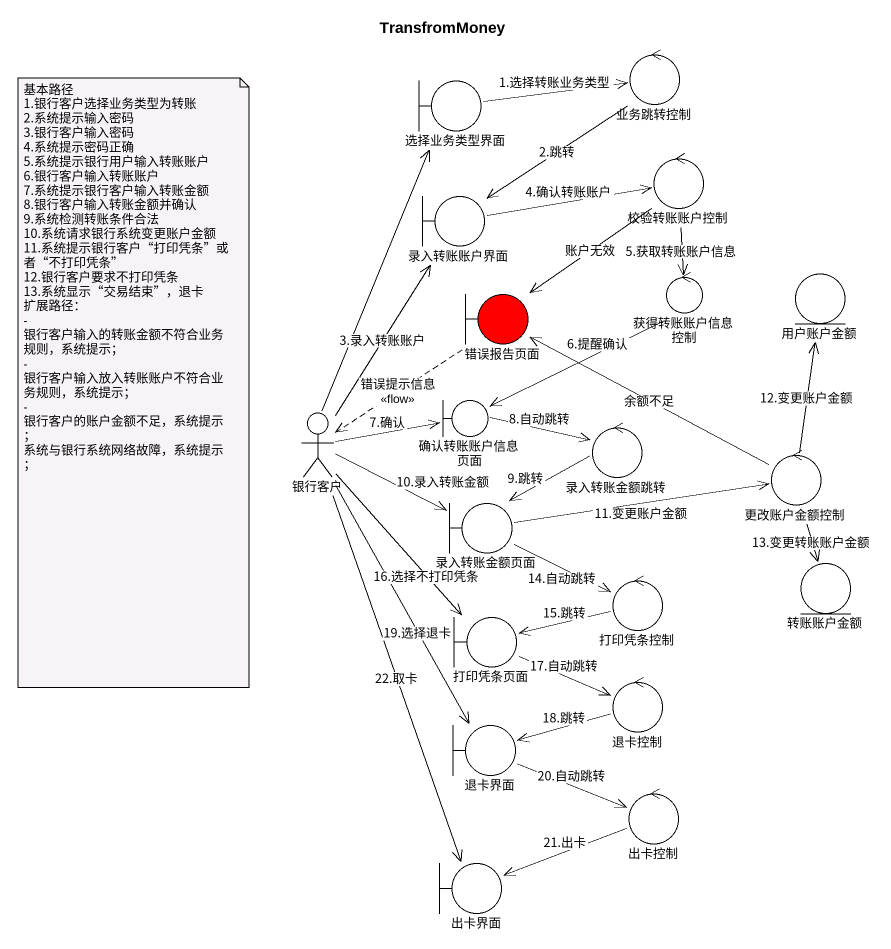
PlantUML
@startuml
title TransfromMoney
control 业务跳转控制
boundary 选择业务类型界面
control 校验转账账户控制
boundary 录入转账账户界面
boundary 错误报告页面 #FF0000
control 获得转账账户信息控制
entity 用户账户金额
actor 银行客户
boundary 确认转账账户信息页面
control 录入转账金额跳转
control 更改账户金额控制
boundary 录入转账金额页面
entity 转账账户金额
boundary 打印凭条页面
control 打印凭条控制
boundary 退卡界面
control 退卡控制
control 出卡控制
boundary 出卡界面
业务跳转控制 --> 录入转账账户界面 : 2.跳转
选择业务类型界面 -right-> 业务跳转控制 : 1.选择转账业务类型
校验转账账户控制 --> 错误报告页面 : 账户无效
校验转账账户控制 --> 获得转账账户信息控制 : 5.获取转账账户信息
录入转账账户界面 -right-> 校验转账账户控制 : 4.确认转账账户
错误报告页面 ..> 银行客户 : 错误提示信息\n<<flow>>
获得转账账户信息控制 -left-> 确认转账账户信息页面 : 6.提醒确认
银行客户 -up-> 选择业务类型界面
银行客户 -up-> 录入转账账户界面 : 3.录入转账账户
银行客户 -right-> 确认转账账户信息页面 : 7.确认
银行客户 -right-> 录入转账金额页面 : 10.录入转账金额
银行客户 --> 打印凭条页面 : 16.选择不打印凭条
银行客户 --> 退卡界面 : 19.选择退卡
银行客户 --> 出卡界面 : 22.取卡
确认转账账户信息页面 -right-> 录入转账金额跳转 : 8.自动跳转
录入转账金额跳转 -left-> 录入转账金额页面 : 9.跳转
更改账户金额控制 -left-> 错误报告页面 : 余额不足
更改账户金额控制 -up-> 用户账户金额 : 12.变更账户金额
更改账户金额控制 --> 转账账户金额 : 13.变更转账账户金额
录入转账金额页面 -right-> 更改账户金额控制 : 11.变更账户金额
录入转账金额页面 -right-> 打印凭条控制 : 14.自动跳转
打印凭条页面 -right-> 退卡控制 : 17.自动跳转
打印凭条控制 -left-> 打印凭条页面 : 15.跳转
退卡界面 -right-> 出卡控制 : 20.自动跳转
退卡控制 -left-> 退卡界面 : 18.跳转
出卡控制 -left-> 出卡界面 : 21.出卡
note as N1
  基本路径
  1.银行客户选择业务类型为转账
  2.系统提示输入密码
  3.银行客户输入密码
  4.系统提示密码正确
  5.系统提示银行用户输入转账账户
  6.银行客户输入转账账户
  7.系统提示银行客户输入转账金额
  8.银行客户输入转账金额并确认
  9.系统检测转账条件合法
  10.系统请求银行系统变更账户金额
  11.系统提示银行客户“打印凭条”或者“不打印凭条”
  12.银行客户要求不打印凭条
  13.系统显示“交易结束”，退卡
  扩展路径：
  - 银行客户输入的转账金额不符合业务规则，系统提示；
  - 银行客户输入放入转账账户不符合业务规则，系统提示；
  - 银行客户的账户金额不足，系统提示；
  系统与银行系统网络故障，系统提示；
end note
@enduml
